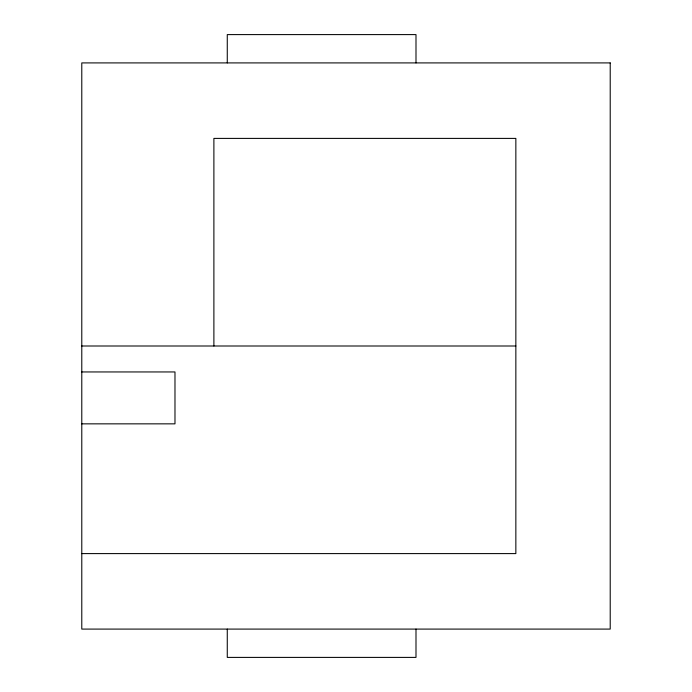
<?xml version="1.0" encoding="UTF-8"?>
<svg xmlns="http://www.w3.org/2000/svg" width="692" height="692" viewBox="0 0 692 692"><rect width="100%" height="100%" fill="white"/><g stroke="black" fill="none" stroke-linecap="round" stroke-linejoin="round"><path stroke-width="1.04" d="M81.786 346L515.851 346M81.786 371.95L174.981 371.95L174.981 423.85L81.786 423.85M81.786 553.6L515.851 553.6L515.851 138.4L213.889 138.4L213.889 346M415.996 62.911L415.996 34.6L227.27 34.6L227.27 62.911M415.996 629.089L415.996 657.4L227.27 657.4L227.27 629.089M610.214 62.911L81.786 62.911L81.786 629.089L610.214 629.089L610.214 62.911"/></g></svg>
